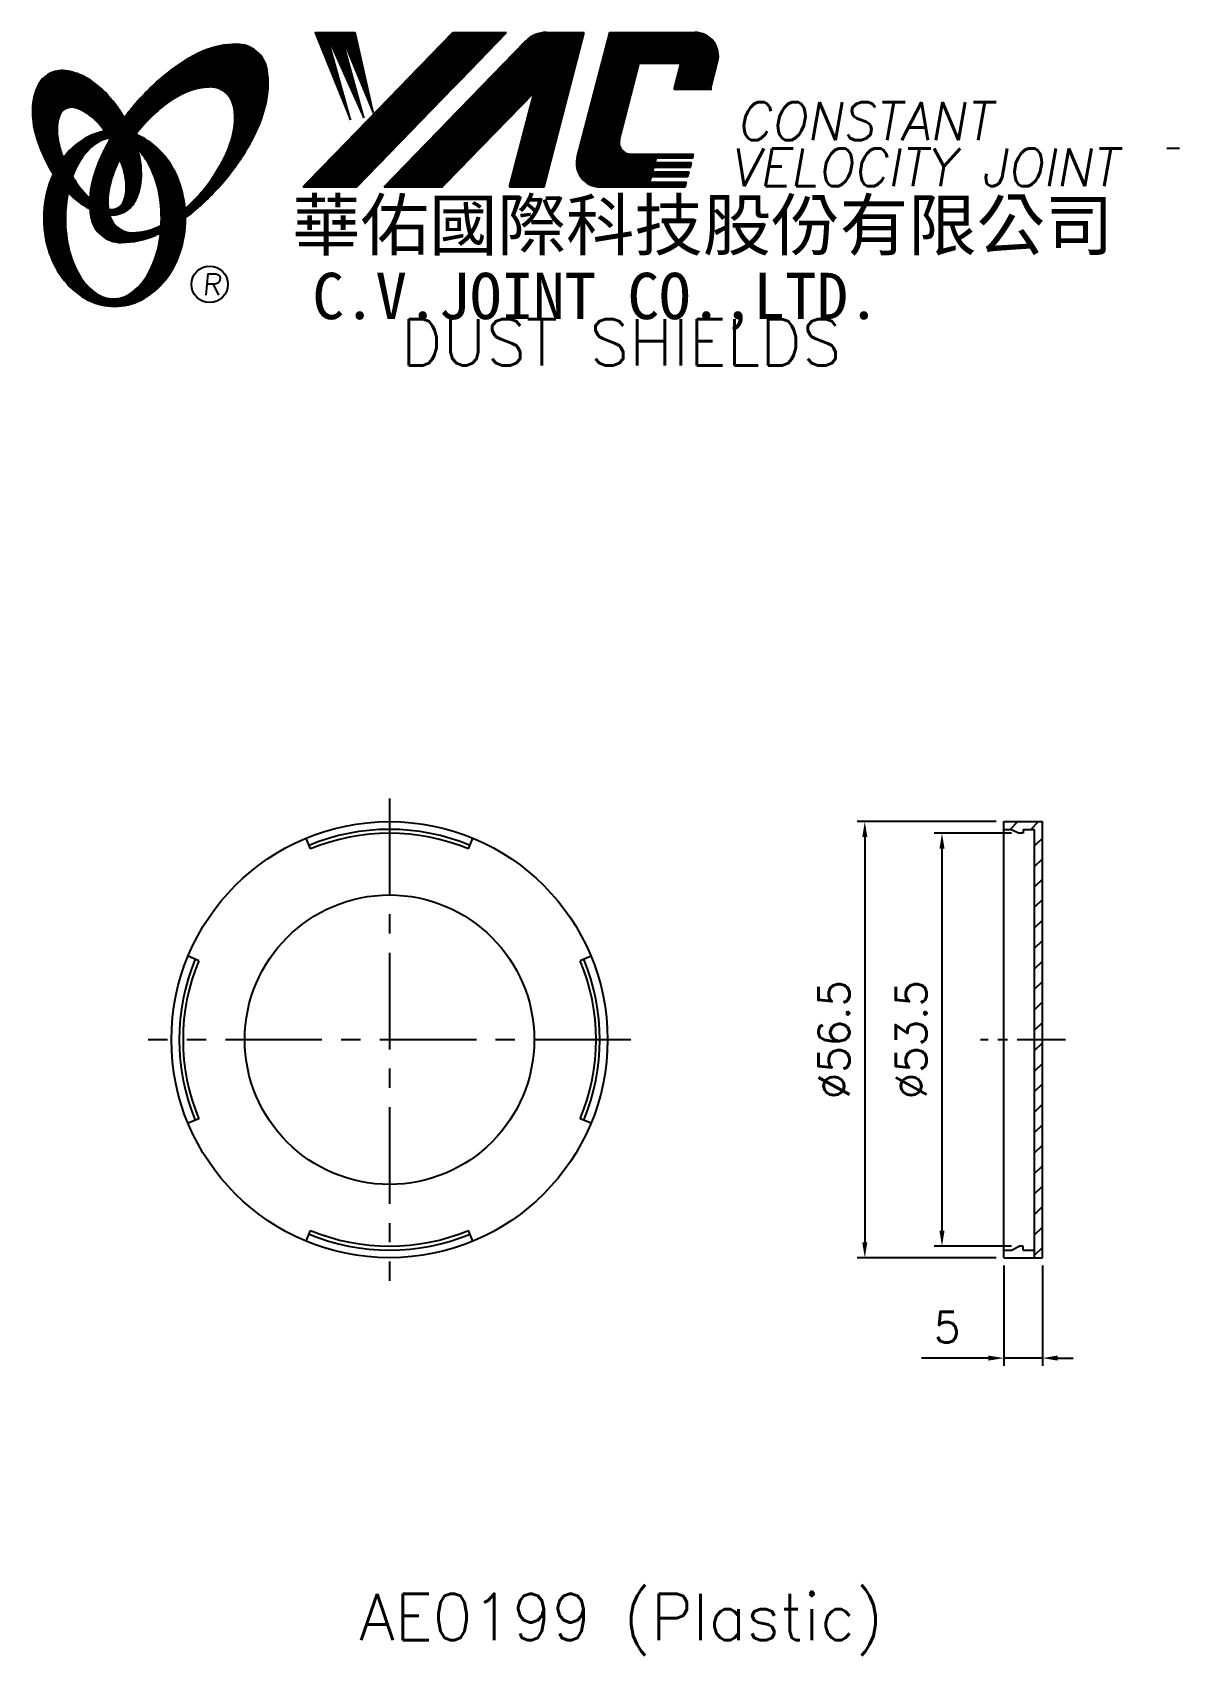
# Model space of a CAD drawing. Extents: x 596 to 745, y 326 to 537.
import ezdxf
from ezdxf.enums import TextEntityAlignment as Align

# ---------------------------------------------------------------- set-up
doc = ezdxf.new("R2010")
doc.units = 0
doc.header["$LTSCALE"] = 10
doc.header["$MEASUREMENT"] = 0
doc.linetypes.add('CENTER', pattern=[2, 1.25, -0.25, 0.25, -0.25])
doc.layers.get('0').update_dxf_attribs({"linetype": 'CONTINUOUS'})
doc.layers.get('DEFPOINTS').update_dxf_attribs({"linetype": 'CONTINUOUS'})
doc.layers.add('4', color=7, linetype='CONTINUOUS')
doc.styles.add('CHINA', font='KAIU.TTF')
doc.styles.add('ITALICC', font='simplex.shx')
doc.dimstyles.new('STANDARD$0', dxfattribs={"dimtxt": 4, "dimasz": 2, "dimexe": 1, "dimexo": 1, "dimgap": 2, "dimtad": 1, "dimdec": 4, "dimzin": 10, "dimtxsty": 'ITALICC', "dimcen": 2, "dimclrd": 5, "dimclre": 5, "dimclrt": 18, "dimaunit": 1, "dimazin": 3, "dimtp": 0.1, "dimtfac": 0.7, "dimtdec": 4, "dimtmove": 0, "dimatfit": 3, "dimtolj": 1, "dimtzin": 10})
pattern_1 = [(45, (497.449331, 329.222548), (-0.00883883476, 0.00883883476), [])]
pattern_2 = [(45, (666.039877, 292.918138), (-0.00727476112, 0.00727476112), [])]

# ---------------------------------------------------------------- blocks, each defined once
blk = doc.blocks.new('*D4')
at = {"color": 5, "linetype": 'BYBLOCK'}
for p, q in [((722.3, 376.91), (722.3, 363.91)), ((727.3, 376.91), (727.3, 363.91)), ((720.3, 364.91), (711.63, 364.91)), ((727.3, 364.91), (722.3, 364.91)), ((729.3, 364.91), (731.3, 364.91))]:
    blk.add_line(p, q, dxfattribs=at)
for points in [[(720.3, 365.24), (720.3, 364.58), (722.3, 364.91)], [(729.3, 365.24), (729.3, 364.58), (727.3, 364.91)]]:
    blk.add_solid(points, dxfattribs=at)
at = {"layer": 'DEFPOINTS', "color": 0, "linetype": 'BYBLOCK'}
for p in [(722.3, 377.91), (727.3, 377.91), (722.3, 364.91)]:
    blk.add_point(p, dxfattribs=at)
at = {"color": 18, "linetype": 'BYBLOCK', "insert": (714.97, 368.91), "char_height": 4, "attachment_point": 5, "style": 'ITALICC'}
blk.add_mtext('\\A1;5', dxfattribs=at)
blk = doc.blocks.new('*D5')
at = {"color": 5, "linetype": 'BYBLOCK'}
for p, q in [((723.3, 432.91), (713.3, 432.91)), ((714.3, 381.41), (714.3, 430.91)), ((723.3, 379.41), (713.3, 379.41))]:
    blk.add_line(p, q, dxfattribs=at)
for points in [[(713.97, 430.91), (714.63, 430.91), (714.3, 432.91)], [(713.97, 381.41), (714.63, 381.41), (714.3, 379.41)]]:
    blk.add_solid(points, dxfattribs=at)
at = {"layer": 'DEFPOINTS', "color": 0, "linetype": 'BYBLOCK'}
for p in [(714.3, 432.91), (724.3, 432.91), (724.3, 379.41)]:
    blk.add_point(p, dxfattribs=at)
at = {"color": 18, "linetype": 'BYBLOCK', "insert": (710.3, 406.16), "char_height": 4, "attachment_point": 5, "rotation": 90, "style": 'ITALICC'}
blk.add_mtext('\\A1;∅53.5', dxfattribs=at)
blk = doc.blocks.new('*D6')
at = {"color": 5, "linetype": 'BYBLOCK'}
for p, q in [((721.3, 434.41), (703.3, 434.41)), ((704.3, 432.41), (704.3, 379.91)), ((721.3, 377.91), (703.3, 377.91))]:
    blk.add_line(p, q, dxfattribs=at)
for points in [[(703.97, 432.41), (704.63, 432.41), (704.3, 434.41)], [(703.97, 379.91), (704.63, 379.91), (704.3, 377.91)]]:
    blk.add_solid(points, dxfattribs=at)
at = {"layer": 'DEFPOINTS', "color": 0, "linetype": 'BYBLOCK'}
for p in [(722.3, 434.41), (704.3, 377.91), (722.3, 377.91)]:
    blk.add_point(p, dxfattribs=at)
at = {"color": 18, "linetype": 'BYBLOCK', "insert": (700.3, 406.16), "char_height": 4, "attachment_point": 5, "rotation": 90, "style": 'ITALICC'}
blk.add_mtext('\\A1;∅56.5', dxfattribs=at)

msp = doc.modelspace()

# ---------------------------------------------------------------- hatches: boundary and pattern name
at = {"layer": '4', "linetype": 'CONTINUOUS'}
h = msp.add_hatch(dxfattribs=at)
h.set_pattern_fill('ANSI31', color=5, scale=0.1, style=0)
h.set_pattern_definition(pattern_1)
h.paths.add_polyline_path([(657.90804, 536.65353), (650.95073, 536.65353), (631.53412, 516.64977), (638.49143, 516.64977)])
h.paths.add_polyline_path([(661.45493, 528.88796), (658.27455, 516.64977), (662.75554, 516.64977), (667.95397, 536.65353), (663.05725, 536.65353, 0.202785967), (660.32317, 535.49711), (642.02904, 516.64977), (649.57596, 516.64977)])
h.paths.add_polyline_path([(675.08203, 532.65511), (680.47575, 532.65511), (679.60673, 529.3111), (684.32356, 529.3111), (685.24027, 532.83866, 0.490800957), (682.29007, 536.65353), (671.25576, 536.65353), (667.0487, 520.46464, 0.490800957), (669.9989, 516.64977), (681.03322, 516.64977), (681.18767, 517.24408), (676.47084, 517.24408), (676.66421, 517.98817), (681.38103, 517.98817), (681.53959, 518.5983), (676.82277, 518.5983), (676.98401, 519.21877), (681.70083, 519.21877), (681.85702, 519.81976), (677.14019, 519.81976), (677.297, 520.42314), (682.01382, 520.42314), (682.13055, 520.87234), (673.9908, 520.87234, -0.490800957), (672.5157, 522.77977)])
h = msp.add_hatch(dxfattribs=at)
h.set_pattern_fill('ANSI31', color=1, scale=0.1, style=0)
h.set_pattern_definition(pattern_1)
h.paths.add_polyline_path([(638.2661, 536.65353), (633.08877, 536.65353), (637.65953, 525.34979), (634.5936, 536.30777), (639.42834, 525.58545), (636.48033, 536.30777), (640.60755, 526.29242)])
h = msp.add_hatch(dxfattribs=at)
h.set_pattern_fill('ANSI31', color=5, scale=0.082305, style=0)
h.set_pattern_definition([(45, (497.449331, 329.222548), (-0.00727476112, 0.00727476112), [])])
h.paths.add_polyline_path([(619.4848, 529.59105, -0.172879177), (621.42628, 528.93249, -0.172879177), (622.51357, 527.19444, -0.104527385), (622.54135, 523.86624, -0.065680101), (621.37182, 520.46429, -0.051823203), (618.9314, 516.6219, -0.044272532), (616.25643, 513.79556, -0.020203161), (616.31001, 512.65764, 0.006517006), (616.71456, 512.96972, 0.049863361), (621.26799, 517.38278, 0.049863361), (624.85762, 522.60995, 0.063682799), (626.67867, 527.23729, 0.103597411), (626.86797, 531.82127, 0.177892575), (625.51936, 534.19154, 0.177892575), (622.95697, 535.12487, 0.103597411), (618.46917, 534.17182, 0.063682799), (614.21143, 531.60275, 0.049863361), (609.658, 527.18969, 0.016070017), (608.3873, 525.58338, -0.007061632), (608.63459, 525.14634, -0.031648676), (609.58717, 523.10977, -0.008069351), (610.01908, 523.67408, -0.051823203), (613.19745, 526.93253, -0.065680101), (616.23938, 528.85289, -0.104527385)])
h.paths.add_polyline_path([(606.40913, 516.42973, -0.065680101), (607.57866, 519.83169, -0.006063428), (607.8226, 520.3067, 0.027613469), (607.09577, 521.89477, 0.017011252), (606.56235, 522.82975, 0.007829282), (606.06836, 521.96252, 0.063682799), (604.24732, 517.33518, 0.103597411), (604.05802, 512.75121, 0.177892575), (605.40663, 510.38093, 0.177892575), (607.96902, 509.4476, 0.103597411), (612.45682, 510.40065, 0.008811776), (613.08379, 510.69072, 0.013922709), (613.16111, 511.66053, -0.009086703), (612.7111, 511.44309, -0.104527385), (609.46568, 510.70493, -0.172879177), (607.5242, 511.36349, -0.172879177), (606.43691, 513.10154, -0.104527385)])
h = msp.add_hatch(dxfattribs=at)
h.set_pattern_fill('ANSI31', color=3, scale=0.082305, style=0)
h.set_pattern_definition(pattern_2)
h.paths.add_polyline_path([(603.6883, 530.64189, 0.106488277), (600.74642, 531.68046, 0.158297415), (598.65622, 531.28542, 0.158297415), (597.19689, 529.73773, 0.106488277), (596.48608, 526.69996, 0.071723199), (596.90412, 523.387, 0.058080454), (598.4491, 519.57162, 0.058080454), (600.83015, 516.21383, 0.071723199), (603.39539, 514.07607, 0.020895977), (603.93558, 513.77409, -0.030777155), (603.91967, 515.1503, -0.042059526), (602.82331, 516.31306, -0.04691039), (601.20415, 518.79421, -0.04691039), (600.07587, 521.5337, -0.060581117), (599.67377, 523.79577, -0.10187153), (599.98539, 525.88397, -0.185892489), (600.76548, 526.77561, -0.185892489), (601.94212, 526.91373, -0.10187153), (603.83977, 525.98819, -0.060581117), (605.4766, 524.37592, -0.04691039), (607.09577, 521.89477, -0.04691039), (608.22405, 519.15529, -0.060581117), (608.62615, 516.89322, -0.10187153), (608.31453, 514.80502, -0.185892489), (607.53444, 513.91338, -0.185892489), (606.3578, 513.77526, -0.002013383), (606.317, 513.78588, 0.021593804), (606.43691, 513.10154, 0.006477741), (606.45491, 513.02451, 0.14950097), (608.42747, 513.43255, 0.158297415), (609.8868, 514.98023, 0.106488277), (610.59761, 518.018, 0.071723199), (610.17957, 521.33096, 0.058080454), (608.63459, 525.14634, 0.058080454), (606.25354, 528.50414, 0.071723199)])
h = msp.add_hatch(dxfattribs=at)
h.set_pattern_fill('ANSI31', color=1, scale=0.082305, style=0)
h.set_pattern_definition(pattern_2)
h.paths.add_polyline_path([(604.78192, 522.31844, -0.120168026), (606.47371, 522.97183, 0.016865385), (605.87395, 523.85457, 0.076648372), (603.71773, 523.13565, 0.104809576), (600.63327, 520.62255, 0.005838257), (600.46633, 520.41035, 0.028089978), (601.20415, 518.79421, 0.014237292), (601.64628, 518.00917, -0.045767751), (602.57146, 519.94601, -0.106890197)])
h.paths.add_polyline_path([(600.75055, 512.56382, -0.048711043), (601.08066, 515.94416, -0.007865741), (600.83015, 516.21383, -0.037695478), (599.19428, 518.33259, 0.03042545), (598.66895, 517.02861, 0.080710289), (597.94351, 512.56382, 0.080710289), (598.66895, 508.09903, 0.089265679), (600.63327, 504.50509, 0.104809576), (603.71773, 501.99199, 0.11926607), (607.12692, 501.16705, 0.11926607), (610.53611, 501.99199, 0.104809576), (613.62057, 504.50509, 0.089265679), (615.58489, 508.09903, 0.080710289), (616.31032, 512.56382, 0.080710289), (615.58489, 517.02861, 0.089265679), (613.62057, 520.62255, 0.104809576), (610.53611, 523.13565, 0.025513357), (609.84288, 523.4484, 0.004818181), (609.58717, 523.10977, -0.023722145), (610.12839, 521.51302, -0.065307489), (611.36357, 519.94601, -0.073950765), (612.67602, 516.74828, -0.060532391), (613.18447, 512.56382, -0.060532391), (612.67602, 508.37936, -0.073950765), (611.36357, 505.18163, -0.106890197), (609.15311, 502.8092, -0.153118262), (606.96751, 502.12382, -0.153118262), (604.78192, 502.8092, -0.106890197), (602.57146, 505.18163, -0.073950765), (601.25901, 508.37936, -0.060532391)])
h = msp.add_hatch(dxfattribs=at)
h.set_pattern_fill('ANSI31', color=5, scale=15, style=0)
h.set_pattern_definition([(45, (842.172, 231.5898), (-1.325825, 1.325825), [])])
h.paths.add_polyline_path([(726.29917, 406.15944), (727.29917, 406.15944), (727.29917, 434.40944), (722.29917, 434.40944), (722.29917, 433.40944), (723.29917, 433.40944), (724.29917, 432.90944), (724.79917, 432.90944), (724.79917, 433.40944), (726.29917, 433.40944)])
h.paths.add_polyline_path([(726.29917, 377.90944), (727.29917, 377.90944), (727.29917, 406.15944), (726.29917, 406.15944)])

# ---------------------------------------------------------------- linework, layer by layer
at = {"layer": '4', "color": 5, "linetype": 'CONTINUOUS'}
for p, q in [((631.53412, 516.64977), (650.95073, 536.65353)), ((638.49143, 516.64977), (657.90804, 536.65353)), ((650.95073, 536.65353), (657.90804, 536.65353)), ((662.75554, 516.64977), (667.95397, 536.65353)), ((663.05725, 536.65353), (667.95397, 536.65353)), ((667.0487, 520.46464), (671.25576, 536.65353)), ((671.25576, 536.65353), (682.29007, 536.65353)), ((642.02904, 516.64977), (660.32317, 535.49711)), ((672.5157, 522.77977), (675.08203, 532.65511)), ((675.08203, 532.65511), (680.47575, 532.65511)), ((679.60673, 529.3111), (680.47575, 532.65511)), ((684.32356, 529.3111), (685.24027, 532.83866)), ((649.57596, 516.64977), (661.45493, 528.88796)), ((658.27455, 516.64977), (661.45493, 528.88796)), ((679.60673, 529.3111), (684.47399, 529.3111)), ((745.06862, 521.62491), (743.43266, 521.62491)), ((673.9908, 520.87234), (682.13055, 520.87234)), ((677.14019, 519.81976), (677.297, 520.42314)), ((677.14019, 519.81976), (681.85702, 519.81976)), ((677.297, 520.42314), (682.01382, 520.42314)), ((681.70083, 519.21877), (681.85702, 519.81976)), ((682.01382, 520.42314), (682.13055, 520.87234)), ((676.47084, 517.24408), (676.66421, 517.98817)), ((676.66421, 517.98817), (681.38103, 517.98817)), ((676.82277, 518.5983), (676.98401, 519.21877)), ((676.82277, 518.5983), (681.53959, 518.5983)), ((676.98401, 519.21877), (681.70083, 519.21877)), ((681.38103, 517.98817), (681.53959, 518.5983)), ((631.53412, 516.64977), (638.49143, 516.64977)), ((642.02904, 516.64977), (649.57596, 516.64977)), ((658.27455, 516.64977), (662.75554, 516.64977)), ((669.9989, 516.64977), (681.03322, 516.64977)), ((676.47084, 517.24408), (681.18767, 517.24408)), ((681.03322, 516.64977), (681.18767, 517.24408))]:
    msp.add_line(p, q, dxfattribs=at)
at = {"layer": '4', "color": 1, "linetype": 'CONTINUOUS'}
for p, q in [((633.08877, 536.65353), (637.65953, 525.34979)), ((633.08877, 536.65353), (638.2661, 536.65353)), ((634.5936, 536.30777), (639.42834, 525.58545)), ((637.65953, 525.34979), (634.5936, 536.30777)), ((636.48033, 536.30777), (640.60755, 526.29242)), ((639.42834, 525.58545), (636.48033, 536.30777)), ((640.60755, 526.29242), (638.2661, 536.65353))]:
    msp.add_line(p, q, dxfattribs=at)
at = {"layer": '4', "color": 5, "linetype": 'CENTER'}
for p, q in [((642.73424, 437.40944), (642.73424, 374.90944)), ((673.98424, 406.15944), (611.48424, 406.15944))]:
    msp.add_line(p, q, dxfattribs=at)
at = {"layer": '4', "color": 7, "linetype": 'CONTINUOUS'}
for p, q in [((722.29917, 434.40944), (727.29917, 434.40944)), ((722.29917, 377.90944), (722.29917, 434.40944)), ((722.29917, 433.40944), (723.29917, 433.40944)), ((723.29917, 433.40944), (724.29917, 432.90944)), ((724.79917, 433.40944), (726.29917, 433.40944)), ((724.79917, 433.40944), (724.79917, 432.90944)), ((726.29917, 377.90944), (726.29917, 433.40944)), ((727.29917, 377.90944), (727.29917, 434.40944)), ((632.49746, 430.87322), (631.92343, 432.25904)), ((652.97102, 430.87322), (653.54505, 432.25904)), ((724.79917, 432.90944), (724.29917, 432.90944)), ((618.02046, 416.39622), (616.63464, 416.97025)), ((668.83384, 416.97025), (667.44802, 416.39622)), ((618.02046, 395.92266), (616.63464, 395.34863)), ((668.83384, 395.34863), (667.44802, 395.92266)), ((631.92343, 380.05984), (632.49746, 381.44566)), ((653.54505, 380.05984), (652.97102, 381.44566)), ((722.29917, 378.90944), (723.29917, 378.90944)), ((723.29917, 378.90944), (724.29917, 379.40944)), ((724.79917, 379.40944), (724.29917, 379.40944)), ((724.79917, 378.90944), (724.79917, 379.40944)), ((724.79917, 378.90944), (726.29917, 378.90944)), ((722.29917, 377.90944), (727.29917, 377.90944))]:
    msp.add_line(p, q, dxfattribs=at)
at = {"layer": '4', "color": 5, "linetype": 'CENTER', "ltscale": 0.5}
msp.add_line((730.29917, 406.15944), (719.29917, 406.15944), dxfattribs=at)
at = {"layer": '4', "color": 5, "linetype": 'CONTINUOUS'}
for points in [[(616.31001, 512.65764, 0.006517006), (616.71456, 512.96972, 0.049863361), (621.26799, 517.38278, 0.049863361), (624.85762, 522.60995, 0.063682799), (626.67867, 527.23729, 0.103597411), (626.86797, 531.82127, 0.177892575), (625.51936, 534.19154, 0.177892575), (622.95697, 535.12487, 0.103597411), (618.46917, 534.17182, 0.063682799), (614.21143, 531.60275, 0.049863361), (609.658, 527.18969, 0.016070017), (608.3873, 525.58338)], [(616.25643, 513.79556, 0.044272532), (618.9314, 516.6219, 0.051823203), (621.37182, 520.46429, 0.065680101), (622.54135, 523.86624, 0.104527385), (622.51357, 527.19444, 0.172879177), (621.42628, 528.93249, 0.172879177), (619.4848, 529.59105, 0.104527385), (616.23938, 528.85289, 0.065680101), (613.19745, 526.93253, 0.051823203), (610.01908, 523.67408, 0.008069351), (609.58717, 523.10977)], [(606.56235, 522.82975, 0.007829282), (606.06836, 521.96252, 0.063682799), (604.24732, 517.33518, 0.103597411), (604.05802, 512.75121, 0.177892575), (605.40663, 510.38093, 0.177892575), (607.96902, 509.4476, 0.103597411), (612.45682, 510.40065, 0.008811776), (613.08379, 510.69072, 0.008811776)], [(607.8226, 520.3067, 0.006063428), (607.57866, 519.83169, 0.065680101), (606.40913, 516.42973, 0.104527385), (606.43691, 513.10154, 0.172879177), (607.5242, 511.36349, 0.172879177), (609.46568, 510.70493, 0.104527385), (612.7111, 511.44309, 0.009086703), (613.16111, 511.66053, 0.009086703)]]:
    msp.add_lwpolyline(points, format="xyb", dxfattribs=at)
at = {"layer": '4', "color": 3, "linetype": 'CONTINUOUS'}
for points in [[(606.45491, 513.02451, 0.14950097), (608.42747, 513.43255, 0.158297415), (609.8868, 514.98023, 0.106488277), (610.59761, 518.018, 0.071723199), (610.17957, 521.33096, 0.058080454), (608.63459, 525.14634, 0.058080454), (606.25354, 528.50414, 0.071723199), (603.6883, 530.64189, 0.106488277), (600.74642, 531.68046, 0.158297415), (598.65622, 531.28542, 0.158297415), (597.19689, 529.73773, 0.106488277), (596.48608, 526.69996, 0.071723199), (596.90412, 523.387, 0.058080454), (598.4491, 519.57162, 0.058080454), (600.83015, 516.21383, 0.071723199), (603.39539, 514.07607, 0.020895977), (603.93558, 513.77409, 0.020895977)], [(606.317, 513.78588, 0.002013383), (606.3578, 513.77526, 0.185892489), (607.53444, 513.91338, 0.185892489), (608.31453, 514.80502, 0.10187153), (608.62615, 516.89322, 0.060581117), (608.22405, 519.15529, 0.04691039), (607.09577, 521.89477, 0.04691039), (605.4766, 524.37592, 0.060581117), (603.83977, 525.98819, 0.10187153), (601.94212, 526.91373, 0.185892489), (600.76548, 526.77561, 0.185892489), (599.98539, 525.88397, 0.10187153), (599.67377, 523.79577, 0.060581117), (600.07587, 521.5337, 0.04691039), (601.20415, 518.79421, 0.04691039), (602.82331, 516.31306, 0.042059526), (603.91967, 515.1503, 0.042059526)]]:
    msp.add_lwpolyline(points, format="xyb", dxfattribs=at)
at = {"layer": '4', "color": 1, "linetype": 'CONTINUOUS'}
for points in [[(605.87395, 523.85457, 0.076648372), (603.71773, 523.13565, 0.104809576), (600.63327, 520.62255, 0.005838257), (600.46633, 520.41035, 0.005838257)], [(599.19428, 518.33259, 0.03042545), (598.66895, 517.02861, 0.080710289), (597.94351, 512.56382, 0.080710289), (598.66895, 508.09903, 0.089265679), (600.63327, 504.50509, 0.104809576), (603.71773, 501.99199, 0.11926607), (607.12692, 501.16705, 0.11926607), (610.53611, 501.99199, 0.104809576), (613.62057, 504.50509, 0.089265679), (615.58489, 508.09903, 0.080710289), (616.31032, 512.56382, 0.080710289), (615.58489, 517.02861, 0.089265679), (613.62057, 520.62255, 0.104809576), (610.53611, 523.13565, 0.025513357), (609.84288, 523.4484, 0.025513357)], [(601.08066, 515.94416, 0.048711043), (600.75055, 512.56382, 0.060532391), (601.25901, 508.37936, 0.073950765), (602.57146, 505.18163, 0.106890197), (604.78192, 502.8092, 0.153118262), (606.96751, 502.12382, 0.153118262), (609.15311, 502.8092, 0.106890197), (611.36357, 505.18163, 0.073950765), (612.67602, 508.37936, 0.060532391), (613.18447, 512.56382, 0.060532391), (612.67602, 516.74828, 0.073950765), (611.36357, 519.94601, 0.065307489), (610.12839, 521.51302)], [(606.47371, 522.97183, 0.120168026), (604.78192, 522.31844, 0.106890197), (602.57146, 519.94601, 0.045767751), (601.64628, 518.00917, 0.045767751)]]:
    msp.add_lwpolyline(points, format="xyb", dxfattribs=at)
at = {"layer": '4', "color": 5, "linetype": 'CONTINUOUS'}
msp.add_circle((619.43116, 504.0181), 2.35282, dxfattribs=at)
at = {"layer": '4', "color": 7, "linetype": 'CONTINUOUS'}
for radius in [28.25, 18.75]:
    msp.add_circle((642.73424, 406.15944), radius, dxfattribs=at)
at = {"layer": '4', "color": 5, "linetype": 'CONTINUOUS'}
for centre, radius, start, end in [((663.05725, 532.84329), 3.81024, 90, 135.8533387), ((682.29007, 533.60534), 3.04819, 345.4326059, 90), ((673.9908, 522.39643), 1.5241, 165.4326059, 270), ((669.9989, 519.69796), 3.04819, 165.4326059, 270)]:
    msp.add_arc(centre, radius, start, end, dxfattribs=at)
at = {"layer": '4', "color": 7, "linetype": 'CONTINUOUS'}
for radius, start, end in [(27.25, 67.5, 112.5), (26.75, 67.5, 112.5), (27.25, 157.5, 202.5), (26.75, 157.5, 202.5), (26.75, 337.5, 22.5), (27.25, 337.5, 22.5), (27.25, 247.5, 292.5), (26.75, 247.5, 292.5)]:
    msp.add_arc((642.73424, 406.15944), radius, start, end, dxfattribs=at)

# ---------------------------------------------------------------- texts
at = {"layer": '4', "color": 5, "linetype": 'CONTINUOUS', "style": 'ITALICC'}
for s, height, oblique, p in [('CONSTANT', 4.9, 10, (687.68293, 522.72024)), ('VELOCITY JOINT', 4.9, 10, (686.80471, 516.72486)), ('R', 2.75625, 5, (618.47247, 502.6085))]:
    msp.add_text(s, height=height, dxfattribs=dict(at, oblique=oblique)).set_placement(p)
at = {"layer": '4', "color": 7, "linetype": 'CONTINUOUS', "style": 'CHINA'}
for s, height, p in [('華佑國際科技股份有限公司', 6.5, (630.12077, 508.45992)), ('C.V.JOINT CO.,LTD.', 6, (632.7494, 499.51371))]:
    msp.add_text(s, height=height, dxfattribs=at).set_placement(p)
at = {"layer": '4', "color": 18, "linetype": 'CONTINUOUS', "style": 'ITALICC'}
for s, p in [('DUST SHIELDS', (672.75213, 493.52088)), ('AE0199 (Plastic)', (672.75213, 328.37349))]:
    msp.add_text(s, height=6, dxfattribs=at).set_placement(p, align=Align.CENTER)

# ---------------------------------------------------------------- dimensions: what is measured, and where the dimension line sits
at = {"layer": '4', "color": 7, "linetype": 'CONTINUOUS'}
for base, p1, p2, text, picture, middle in [((704.29922, 377.90944), (722.29917, 434.40944), (722.29917, 377.90944), '%%C56.5', '*D6', (700.29922, 406.15944)), ((714.29922, 432.90944), (724.29917, 379.40944), (724.29917, 432.90944), '%%C53.5', '*D5', (710.29922, 406.15944))]:
    dim = msp.add_linear_dim(base=base, p1=p1, p2=p2, angle=90, text=text, dimstyle='STANDARD$0', override={"dimscale": 1}, dxfattribs=at)
    dim.commit()
    dim.dimension.update_dxf_attribs({"geometry": picture, "text_midpoint": middle})
dim = msp.add_linear_dim(base=(722.29917, 364.90947), p1=(727.29917, 377.90944), p2=(722.29917, 377.90944), text='5', dimstyle='STANDARD$0', dxfattribs=at)
dim.commit()
dim.dimension.update_dxf_attribs({"geometry": '*D4', "text_midpoint": (714.96584, 368.90947)})

doc.saveas('drawing.dxf')
